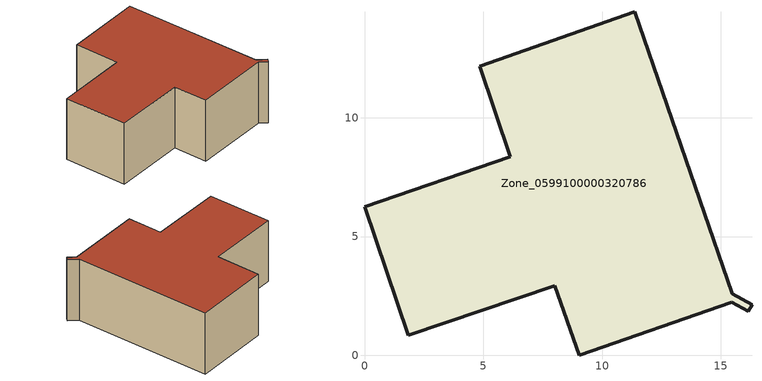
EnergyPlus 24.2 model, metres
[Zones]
Zone_0599100000320786
 floor ground (C_G): 16.31,2.14 16.16,1.86 15.46,2.23 9.03,0 8,2.93 1.85,0.85 0,6.26 6.14,8.37 4.85,12.18 11.38,14.47 15.47,2.6 z0
 wall outside (C_F): 1.85,0.85 8,2.93 9.03,0 15.46,2.23 16.16,1.86 16.31,2.14 15.47,2.6 11.38,14.47 4.85,12.18 6.14,8.37 0,6.26 1.85,0.85 z0:5.78
 roof outside (C_R): 16.31,2.14 15.47,2.6 11.38,14.47 4.85,12.18 6.14,8.37 0,6.26 1.85,0.85 8,2.93 9.03,0 15.46,2.23 16.16,1.86 z5.78
[BUILDING]
Pand.0599100000320786: North Axis=0; Terrain=City; Loads Convergence Tolerance Value=0.04; Temperature Convergence Tolerance Value=0.4; Solar Distribution=FullExterior; Maximum Number of Warmup Days=25; Minimum Number of Warmup Days=1
[Site:Location]
Rotterdam.The.Hague.AP_ZH_NLD Design_Conditions: Latitude=51.96; Longitude=4.45; Time Zone=1; Elevation=-4.5
[SITE:GROUNDTEMPERATURE:BUILDINGSURFACE]
18, 18, 18, 18, 18, 18, 18, 18, 18, 18, 18, 18
[MATERIAL] Thermal Absorptance=0.9; Solar Absorptance=0.7; Visible Absorptance=0.7
Name | Roughness | Thickness | Conductivity | Density | Specific Heat
G.D.1975-1991 | MediumSmooth | 0.15 | 0.288461 | 540 | 1210
F.D.1975-1991 | Rough | 0.3 | 0.230769 | 1920 | 840
R.D.1975-1991 | MediumRough | 0.2 | 0.153846 | 1500 | 1000
[CONSTRUCTION]
C_G: G.D.1975-1991
C_F: F.D.1975-1991
C_R: R.D.1975-1991
[ZONE]
Zone_0599100000320786: Type=1; Multiplier=1; Ceiling Height=Autocalculate; Volume=Autocalculate; Floor Area=autocalculate; Part of Total Floor Area=Yes
[ZONEINFILTRATION:DESIGNFLOWRATE]
Infil_Zone_0599100000320786: Zone or ZoneList or Space or SpaceList=Zone_0599100000320786; Schedule=AlwaysOn; Design Flow Rate Calculation Method=Flow/Area; Flow Rate per Floor Area=0.0042; Constant Term Coefficient=1; Temperature Term Coefficient=0; Velocity Term Coefficient=0; Velocity Squared Term Coefficient=0
[HVACTEMPLATE:ZONE:IDEALLOADSAIRSYSTEM]
Zone_0599100000320786: Maximum Heating Supply Air Temperature=50; Minimum Cooling Supply Air Temperature=13; Maximum Heating Supply Air Humidity Ratio=0.0156; Minimum Cooling Supply Air Humidity Ratio=0.0077; Heating Limit=NoLimit; Cooling Limit=NoLimit; Dehumidification Control Type=ConstantSensibleHeatRatio; Cooling Sensible Heat Ratio=0.7; Dehumidification Setpoint=60; Humidification Control Type=None; Humidification Setpoint=30; Outdoor Air Method=None; Outdoor Air Flow Rate per Person=0.00944; Outdoor Air Flow Rate per Zone Floor Area=0; Outdoor Air Flow Rate per Zone=0; Demand Controlled Ventilation Type=None; Outdoor Air Economizer Type=NoEconomizer; Heat Recovery Type=None; Sensible Heat Recovery Effectiveness=0.7; Latent Heat Recovery Effectiveness=0.65
[ZONECONTROL:THERMOSTAT]
ThermostatControl_Zone_0599100000320786: Zone or ZoneList=Zone_0599100000320786; Control Type Schedule=DualSetpointControlType; Control 1=Thermostat_Zone_0599100000320786; Temperature Difference Between Cutout And Setpoint=0
[THERMOSTATSETPOINT:DUALSETPOINT]
Thermostat_Zone_0599100000320786: Heating Setpoint Temperature Schedule=HeatingSetpoint_Zone_0599100000320786; Cooling Setpoint Temperature Schedule=CoolingSetpoint_Zone_0599100000320786
[SCHEDULE:COMPACT]
HeatingSetpoint_Zone_0599100000320786: Through: 12/31, For: AllDays, Until: 24:00, 21
CoolingSetpoint_Zone_0599100000320786: Through: 12/31, For: AllDays, Until: 24:00, 24
DualSetpointControlType: Through: 12/31, For: AllDays, Until: 24:00, 4
AlwaysOn: Through: 12/31, For: AllDays, Until: 24:00, 1
